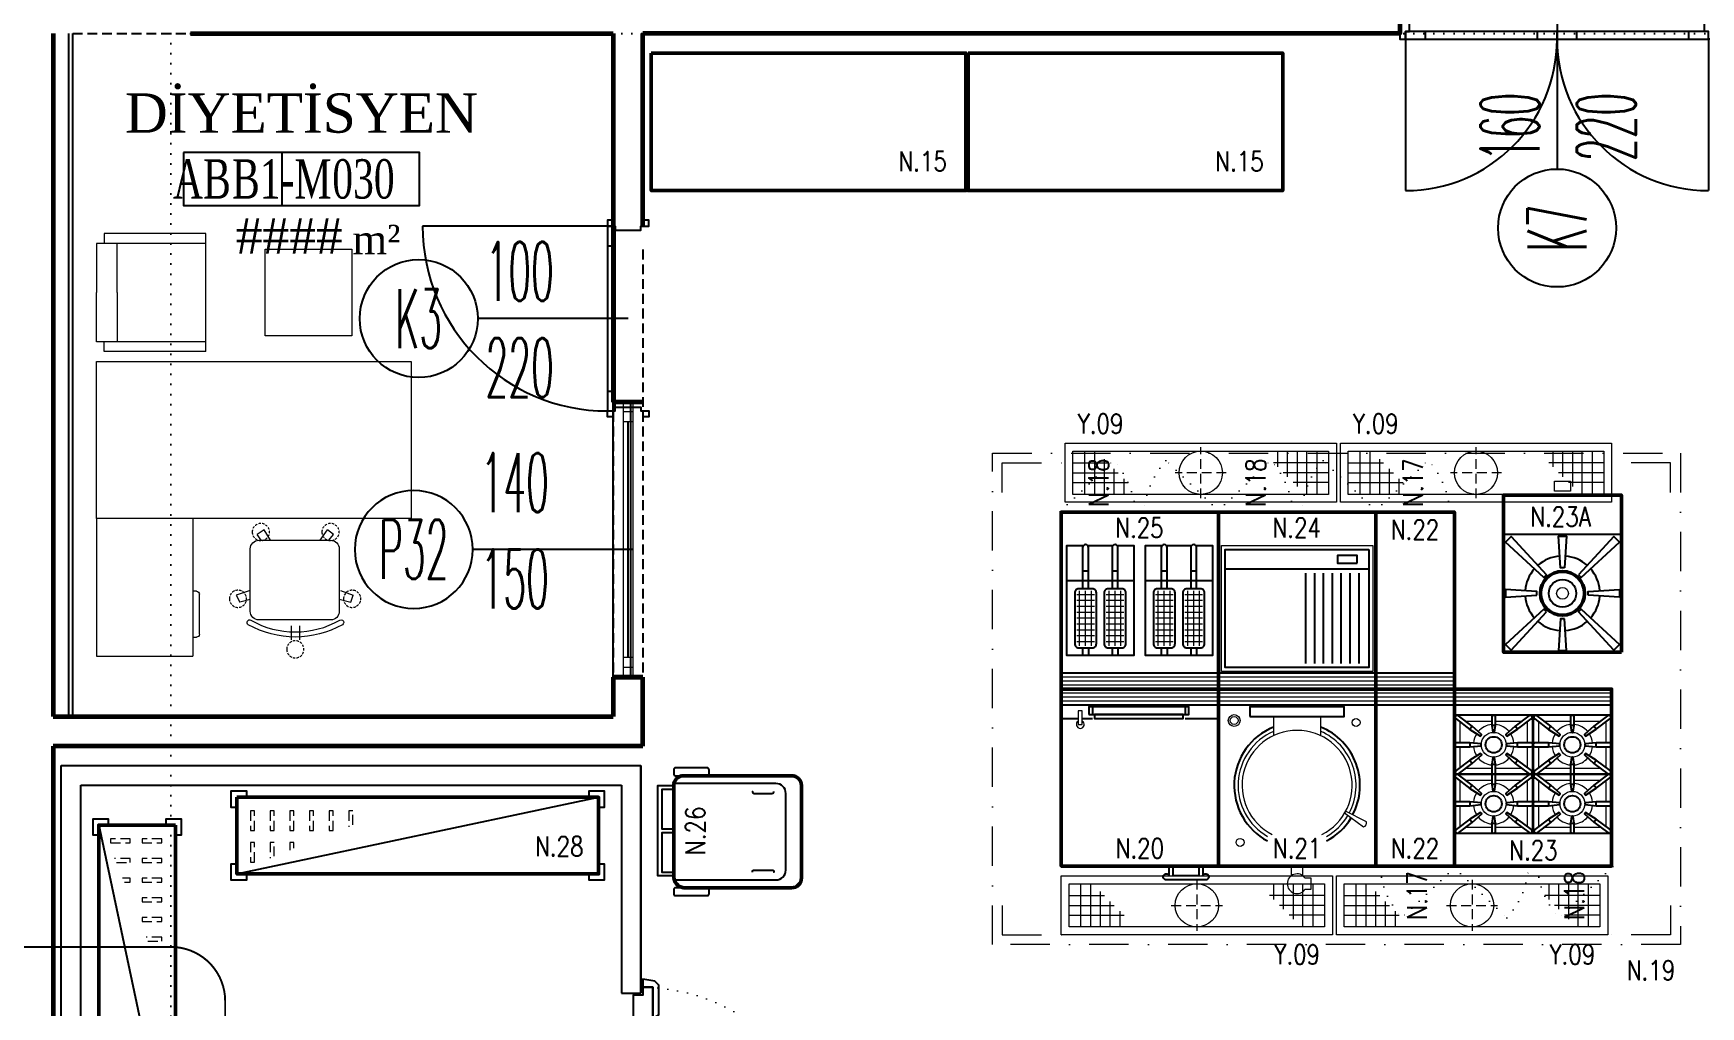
# Model space of a CAD drawing. Extents: x -228812 to 45006, y -308075 to -42938.
# Drawn here: x 30803 to 31651, y -48227 to -47731 of the extents above; entities that cross this region are included whole.
import ezdxf
from ezdxf.enums import TextEntityAlignment as Align

# ---------------------------------------------------------------- set-up
doc = ezdxf.new("R2010")
doc.units = 0
doc.header["$LTSCALE"] = 20
for name, pattern in [('( Hidden )', [0.375, 0.25, -0.125]), ('DASHDOTX2', [2, 1, -0.5, 0, -0.5]), ('DASHED2', [0.375, 0.25, -0.125]), ('DOT', [0.25, 0, -0.25]), ('HIDDEN', [0.375, 0.25, -0.125])]:
    doc.linetypes.add(name, pattern=pattern)
doc.layers.get('0').update_dxf_attribs({"linetype": 'CONTINUOUS', "lineweight": 15})
doc.layers.get('DEFPOINTS').update_dxf_attribs({"linetype": 'CONTINUOUS'})
for name, color, linetype, lineweight in [('-DWG_ANA', 7, 'CONTINUOUS', 50), ('-DWG_DETAY1', 7, 'CONTINUOUS', 25), ('-DWG_DETAY2', 7, 'CONTINUOUS', 15), ('-DWG_DETAY4', 7, 'DOT', 18), ('DUVAR', 7, 'CONTINUOUS', 60), ('DVL-C', 7, 'DASHDOTX2', 20), ('kapi-acilis', 43, 'DOT', 15), ('NO', 7, 'CONTINUOUS', 30), ('PLAN', 253, 'CONTINUOUS', 15), ('s-depo', 140, 'CONTINUOUS', 25), ('tefris', 7, 'CONTINUOUS', 20), ('yerizg-a', 7, 'CONTINUOUS', 15), ('yerizg-b', 7, 'CONTINUOUS', 9)]:
    doc.layers.add(name, color=color, linetype=linetype, lineweight=lineweight)
for name, color, linetype in [('BL-N', 30, 'CONTINUOUS'), ('BL-Y', 144, 'CONTINUOUS'), ('DETAY REFERASI', 7, 'CONTINUOUS'), ('KAPILAR', 5, 'CONTINUOUS'), ('KIRIS', 9, 'DOT'), ('PENCERELER', 5, 'CONTINUOUS'), ('ROOM', 7, 'CONTINUOUS'), ('ROOM-T', 7, 'CONTINUOUS'), ('SIVA', 7, 'CONTINUOUS'), ('YRNO', 7, 'CONTINUOUS')]:
    doc.layers.add(name, color=color, linetype=linetype)
doc.styles.add('OLC-200', font='tromans.shx', dxfattribs={"width": 0.5, "height": 0.2})
doc.styles.add('OLC-50', font='romans.shx', dxfattribs={"width": 0.5, "height": 0.15})
doc.styles.add('ROMANS', font='romans.shx', dxfattribs={"width": 0.8})
doc.styles.add('YAZI', font='times.ttf')

# ---------------------------------------------------------------- blocks, each defined once
blk = doc.blocks.new('ROOMNAME')
at = {"color": 0}
blk.add_line((0, 13.5), (0, -13.5), dxfattribs=at)
blk.add_lwpolyline([(-50, 13.5), (-50, -13.5), (70, -13.5), (70, 13.5)], close=True, dxfattribs=at)
at = {"color": 0, "insert": (36, -30.8), "char_height": 15, "width": 39.826, "attachment_point": 4, "style": 'YAZI'}
blk.add_mtext('m²', dxfattribs=at)
at = {"color": 0, "style": 'YAZI'}
for tag, p in [('KOD', (-25, 0)), ('NO', (35, 0))]:
    blk.add_attdef(tag, text='', height=20, dxfattribs=at).set_placement(p, align=Align.MIDDLE_CENTER)
blk.add_attdef('ALAN', text='', height=18, dxfattribs=at).set_placement((31, -29), align=Align.MIDDLE_RIGHT)
at = {"color": 0, "style": 'YAZI', "flags": 1}
for tag, p in [('ALANIHALE', (10, -51.34)), ('CEVRE', (8.79, -70.89))]:
    blk.add_attdef(tag, text='', height=15, dxfattribs=at).set_placement(p, align=Align.MIDDLE_CENTER)
at = {"color": 0, "style": 'OLC-200', "width": 0.5, "flags": 1}
for tag, p in [('DOS', (-43.92, -102.93)), ('SUP', (-12.29, -102.93)), ('DUV', (15.05, -102.93)), ('TAV', (42.39, -102.93)), ('KTIP1', (-43.92, -131.5)), ('KTIP2', (6.08, -131.5)), ('KTIP3', (56.08, -131.5)), ('KTIP1S', (-43.92, -160.08)), ('KTIP2S', (6.08, -160.08)), ('KTIP3S', (56.08, -160.08)), ('PTIP1', (-43.92, -188.65)), ('PTIP2', (6.08, -188.65)), ('PTIP3', (56.08, -188.65)), ('PTIP1S', (-43.92, -217.22)), ('PTIP2S', (6.08, -217.22)), ('PTIP3S', (56.08, -217.22)), ('KISI', (-43.92, -245.79)), ('KW', (6.08, -245.79)), ('ISI', (56.08, -245.79))]:
    blk.add_attdef(tag, p, '', height=15, dxfattribs=at)
at = {"layer": 'ROOM-T', "color": 9, "style": 'YAZI'}
blk.add_attdef('MAHALADI', text='', height=20, dxfattribs=at).set_placement((10, 33.5), align=Align.MIDDLE_CENTER)
blk = doc.blocks.new('KOLTUK')
at = {"color": 0, "linetype": 'ByBlock', "extrusion": (0.003782, 0.00162, 0.999992)}
for p, q in [((-51.65, 30), (-51.65, 25)), ((0, 30), (-51.65, 30)), ((0, 30), (0, -30)), ((-51.65, 25), (-55.54, 25)), ((-55.54, 25), (-55.54, 0)), ((0, 25), (-51.65, 25)), ((-45, 0), (-45, 25)), ((-55.53, -25), (-55.54, 0)), ((-45, 0), (-45, -25)), ((-51.65, -25), (-55.53, -25)), ((-51.65, -30), (-51.65, -25)), ((0, -25), (-51.65, -25)), ((0, -30), (-51.65, -30))]:
    blk.add_line(p, q, dxfattribs=at)
blk = doc.blocks.new('KOLTUK-OFIS')
at = {"color": 0, "linetype": 'Continuous'}
for p, q in [((14.84, -10.19), (-14.37, -10.19)), ((-17.87, -13.69), (-17.87, -39.09)), ((18.34, -39.09), (18.34, -13.69)), ((-14.37, -42.59), (14.84, -42.59))]:
    blk.add_line(p, q, dxfattribs=at)
for points in [[(-15.49, -7.81), (-13.11, -5.9)], [(-10.1, -10.19), (-13.11, -5.9)], [(10.05, -10.19), (12.62, -5.9)], [(12.62, -5.9), (15.48, -7.81)], [(-13.64, -10.19), (-15.49, -7.81)], [(13.89, -10.19), (15.48, -7.81)], [(-18.35, -30.68), (-23.59, -32.58)], [(-22.63, -35.44), (-23.59, -32.58)], [(18.34, -30.68), (24.06, -32.58)], [(24.06, -32.58), (22.63, -35.44)], [(-17.87, -34.14), (-22.63, -35.44)], [(18.34, -34.27), (22.63, -35.44)], [(-1.67, -44.97), (-1.67, -50.69)], [(1.66, -44.97), (1.66, -50.69)]]:
    blk.add_lwpolyline(points, dxfattribs=at)
blk.add_lwpolyline([(18.1, -42.73, -0.263158), (-18.11, -42.72, 1), (-19.14, -44.55, 0.263158), (19.13, -44.55, 1), (18.1, -42.73)], format="xyb", dxfattribs=at)
at = {"color": 0, "linetype": 'HIDDEN', "ltscale": 0.2}
for centre in [(-14.3, -6.86), (14.05, -6.86), (-23.11, -34.01), (23.34, -34.01), (0.01, -54.59)]:
    blk.add_circle(centre, 3.5, dxfattribs=at)
at = {"color": 0, "linetype": 'Continuous'}
for centre, start, end in [((-14.37, -13.69), 89.99901, 179.99901), ((14.84, -13.69), 359.99901, 89.99901), ((-14.37, -39.09), 179.99901, 269.99901), ((14.84, -39.09), 269.99901, 359.99901)]:
    blk.add_arc(centre, 3.5, start, end, dxfattribs=at)
blk = doc.blocks.new('DOKTORMASASI02')
at = {"color": 0}
for p, q in [((0, -20), (49, -20)), ((0, -90), (0, -20)), ((49, -90), (49, -20)), ((49, -29.7), (50.8, -29.7)), ((52.3, -31.2), (52.3, -51.6)), ((50.8, -53.1), (49, -53.1)), ((160, -90), (0, -90)), ((0, -90), (0, -170)), ((160, -170), (160, -90)), ((0, -170), (160, -170)), ((129.77, -183), (85.77, -183)), ((85.77, -183), (85.77, -227)), ((129.77, -227), (129.77, -183)), ((85.77, -227), (129.77, -227))]:
    blk.add_line(p, q, dxfattribs=at)
for centre, start, end in [((50.8, -31.2), 0, 90), ((50.8, -51.6), 270, 0)]:
    blk.add_arc(centre, 1.5, start, end, dxfattribs=at)
at = {"color": 0, "xscale": 1.25, "yscale": 1.25, "zscale": 1.25, "rotation": 180}
blk.add_blockref('KOLTUK-OFIS', (101.08, -91.76), dxfattribs=at)
at = {"color": 0}
blk.add_blockref('KOLTUK', (55.54, -205), dxfattribs=at)
blk = doc.blocks.new('*U683')
at = {"color": 0}
for p, q in [((-157, 18), (-157, 95)), ((-3, 18), (-3, 95)), ((-147, 18), (-147, 14)), ((-90.1, 18), (-90.1, 14)), ((-70, 18), (-70, 14)), ((-13.1, 18), (-13.1, 14)), ((-80, 7.5), (-80, 7.5))]:
    blk.add_line(p, q, dxfattribs=at)
at = {"color": 0, "linetype": 'DOT', "ltscale": 20}
blk.add_line((-155, 0), (-5, 0), dxfattribs=at)
at = {"color": 16}
blk.add_lwpolyline([(-80, 7.5), (-80, 84)], dxfattribs=at)
at = {"color": 0, "lineweight": -3}
for points in [[(-160, 15), (-160, 18), (-157, 18), (-157, 14), (-155, 14), (-155, 1), (-157, 1), (-157, -3), (-160, -3), (-160, 0)], [(0, 15), (0, 18), (-3, 18), (-3, 14), (-5, 14), (-5, 1), (-3, 1), (-3, -3), (0, -3), (0, 0)]]:
    blk.add_lwpolyline(points, dxfattribs=at)
at = {"color": 0}
for points in [[(-157, 18), (-157, 14), (-80, 14), (-80, 18)], [(-80, 18), (-80, 14), (-3, 14), (-3, 18)]]:
    blk.add_lwpolyline(points, close=True, dxfattribs=at)
at = {"color": 16}
blk.add_circle((-80, 114), 30, dxfattribs=at)
at = {"color": 0}
for centre, start, end in [((-157, 18), 0, 90), ((-3, 18), 90, 180)]:
    blk.add_arc(centre, 77, start, end, dxfattribs=at)
at = {"color": 16, "style": 'OLC-50', "width": 0.45}
blk.add_attdef('POZ', text='', height=30, rotation=270, dxfattribs=at).set_placement((-80, 114), align=Align.MIDDLE_CENTER)
blk.add_attdef('YUK', text='', height=30, rotation=270, dxfattribs=at).set_placement((-90, 80), align=Align.TOP_LEFT)
blk.add_attdef('GEN', text='', height=30, rotation=270, dxfattribs=at).set_placement((-80, 80), align=Align.BOTTOM_LEFT)
at = {"style": 'OLC-50', "width": 0.5, "flags": 1}
for tag, p in [('KABLOK', (-188.28, -83.82)), ('KAMAHKOD', (-83.92, -83.79)), ('KAMAHNO', (-195.25, -120.56)), ('KAMAHAD', (-79.64, -120.04)), ('DUVKA', (-188.58, -156.03)), ('KARENK', (-82.63, -154.75)), ('KASAMAL', (-83.89, -189.58)), ('KATIP', (-188.15, -193.98)), ('KAMAL', (-188.73, -232.95)), ('KASARENK', (-83.47, -229.01)), ('YANGIN', (-84.16, -266.9)), ('MENFEZ', (-190.02, -268.95)), ('ACILYON', (-192.72, -303.54)), ('CEKIT', (-86.26, -303.19)), ('CARPTEK', (-195.01, -337.41)), ('FOTOSEL', (-86.79, -337.11)), ('PBAR', (-193.18, -371.07)), ('KONTROL', (-87.01, -371.07))]:
    blk.add_attdef(tag, p, '', height=30, dxfattribs=at)
blk = doc.blocks.new('*U656')
at = {"color": 0}
for p, q in [((-3, 18), (-3, 112)), ((-87, 18), (-87, 14)), ((-13, 18), (-13, 14)), ((-50, 7.5), (-50, 7.5))]:
    blk.add_line(p, q, dxfattribs=at)
at = {"color": 0, "linetype": 'DOT', "ltscale": 20}
blk.add_line((-100, 0), (0, 0), dxfattribs=at)
at = {"color": 16}
blk.add_lwpolyline([(-50, 7.5), (-50, 84)], dxfattribs=at)
at = {"color": 0, "lineweight": -3}
for points in [[(-100, 15), (-100, 18), (-97, 18), (-97, 14), (-95, 14), (-95, 1), (-97, 1), (-97, -3), (-100, -3), (-100, 0)], [(0, 15), (0, 18), (-3, 18), (-3, 14), (-5, 14), (-5, 1), (-3, 1), (-3, -3), (0, -3), (0, 0)]]:
    blk.add_lwpolyline(points, dxfattribs=at)
at = {"color": 0}
blk.add_lwpolyline([(-97, 18), (-97, 14), (-3, 14), (-3, 18)], close=True, dxfattribs=at)
at = {"color": 16}
blk.add_circle((-50, 114), 30, dxfattribs=at)
at = {"color": 0}
blk.add_arc((-3, 18), 94, 90, 180, dxfattribs=at)
at = {"color": 16, "style": 'OLC-50', "width": 0.45}
blk.add_attdef('POZ', text='', height=30, rotation=270, dxfattribs=at).set_placement((-50, 114), align=Align.MIDDLE_CENTER)
blk.add_attdef('YUK', text='', height=30, rotation=270, dxfattribs=at).set_placement((-60, 80), align=Align.TOP_LEFT)
blk.add_attdef('GEN', text='', height=30, rotation=270, dxfattribs=at).set_placement((-50, 80), align=Align.BOTTOM_LEFT)
at = {"style": 'OLC-50', "width": 0.5, "flags": 1}
for tag, p in [('KABLOK', (-158.28, -83.82)), ('KAMAHKOD', (-53.92, -83.79)), ('KAMAHNO', (-165.25, -120.56)), ('KAMAHAD', (-49.64, -120.04)), ('DUVKA', (-158.58, -156.03)), ('KARENK', (-52.63, -154.75)), ('KASAMAL', (-53.89, -189.58)), ('KATIP', (-158.15, -193.98)), ('KAMAL', (-158.73, -232.95)), ('KASARENK', (-53.47, -229.01)), ('YANGIN', (-54.16, -266.9)), ('MENFEZ', (-160.02, -268.95)), ('ACILYON', (-162.72, -303.54)), ('CEKIT', (-56.26, -303.19)), ('CARPTEK', (-165.01, -337.41)), ('FOTOSEL', (-56.79, -337.11)), ('PBAR', (-163.18, -371.07)), ('KONTROL', (-57.01, -371.07))]:
    blk.add_attdef(tag, p, '', height=30, dxfattribs=at)
blk = doc.blocks.new('*U9177')
at = {"color": 0, "linetype": 'Continuous', "lineweight": 9, "ltscale": 200}
for p, q in [((0, 10), (-140, 10)), ((-140, 10), (-140, 5)), ((-135, 10), (-135, 5)), ((-130, 10), (-130, 5)), ((-10, 10), (-10, 5)), ((-5, 10), (-5, 5)), ((0, 10), (0, 5)), ((0, 5), (-140, 5))]:
    blk.add_line(p, q, dxfattribs=at)
at = {"color": 16}
for points in [[(-140, 8.95), (0, 8.95)], [(-75, 10), (-75, -71.5)], [(-140, 0), (0, 0)], [(-130, 7.5), (-10, 7.5)]]:
    blk.add_lwpolyline(points, dxfattribs=at)
blk.add_circle((-75, -101.5), 30, dxfattribs=at)
at = {"color": 16, "style": 'OLC-50', "width": 0.45}
blk.add_attdef('GEN', text='', height=30, rotation=90, dxfattribs=at).set_placement((-75, -67.5), align=Align.BOTTOM_LEFT)
blk.add_attdef('YUK', text='', height=30, rotation=90, dxfattribs=at).set_placement((-65, -67.5), align=Align.TOP_LEFT)
at = {"style": 'OLC-50', "width": 0.5, "flags": 1}
for tag, p in [('PBLOK', (-154.21, -86.32)), ('PMAHKOD', (-49.84, -86.29)), ('PMAHNO', (-161.17, -123.06)), ('PMAHAD', (-45.56, -122.54)), ('DUVKA', (-154.5, -158.53)), ('KARENK', (-48.55, -157.25)), ('KATIP', (-154.07, -196.48)), ('KASAMAL', (-49.81, -192.08)), ('KASARENK', (-49.39, -231.51)), ('KAMAL', (-154.65, -235.45)), ('ACILYON', (-158.65, -275.63)), ('YANGIN', (-50.08, -269.4))]:
    blk.add_attdef(tag, p, '', height=30, dxfattribs=at)
at = {"color": 16, "style": 'OLC-50', "width": 0.45}
blk.add_attdef('POZ', text='', height=30, rotation=90, dxfattribs=at).set_placement((-75, -101.5), align=Align.MIDDLE_CENTER)
blk = doc.blocks.new('J-KS09r')
at = {"layer": 'kapi-acilis', "linetype": 'DOT'}
blk.add_lwpolyline([(3, 11), (3, 107)], dxfattribs=at)
blk.add_arc((4.16, 9.84), 97.16, 90.68143, 179.31857, dxfattribs=at)
at = {"layer": 's-depo', "linetype": 'Continuous'}
for points in [[(-77, 16), (-79, 19), (-94, 19), (-96, 17), (-97, 11), (-93, 11), (-93, 16)], [(-1, 11), (3, 11), (3, 16), (-93, 16), (-93, 11), (-89, 11), (-89, 6), (-1, 6), (-1, 11)], [(3, 14), (7, 14), (10, 11), (3, 11)]]:
    blk.add_lwpolyline(points, close=True, dxfattribs=at)
blk = doc.blocks.new('INP194')
at = {"layer": '-DWG_ANA', "color": 0}
blk.add_lwpolyline([(3, -3), (187, -3), (187, -42), (3, -42)], close=True, dxfattribs=at)
at = {"layer": '-DWG_DETAY1', "color": 0}
for points in [[(3, -3), (8, -3), (8, 0), (0, 0), (0, -8), (3, -8)], [(187, -3), (187, -8), (190, -8), (190, 0), (182, 0), (182, -3)], [(3, -42), (3, -37), (0, -37), (0, -45), (8, -45), (8, -42)], [(187, -42), (182, -42), (182, -45), (190, -45), (190, -37), (187, -37)]]:
    blk.add_lwpolyline(points, close=True, dxfattribs=at)
blk.add_lwpolyline([(3, -42), (187, -3)], dxfattribs=at)
at = {"layer": '-DWG_DETAY2', "color": 0, "linetype": 'HIDDEN'}
for points in [[(10, -10), (10, -20), (12, -20), (12, -10)], [(20, -10), (20, -20), (22, -20), (22, -10)], [(30, -10), (30, -20), (32, -20), (32, -10)], [(40, -10), (40, -20), (42, -20), (42, -10)], [(50, -10), (50, -20), (52, -20), (52, -10)], [(10, -26), (10, -36), (12, -36), (12, -26)]]:
    blk.add_lwpolyline(points, close=True, dxfattribs=at)
for points in [[(62, -17), (62, -10), (60, -10), (60, -18)], [(22, -33), (22, -26), (20, -26), (20, -34)], [(32, -29), (32, -26), (30, -26), (30, -30)]]:
    blk.add_lwpolyline(points, dxfattribs=at)
at = {"layer": 'NO', "linetype": 'Continuous', "style": 'ROMANS', "width": 0.8}
blk.add_attdef('NO', text='', height=10, dxfattribs=at).set_placement((167, -28), align=Align.MIDDLE)
blk = doc.blocks.new('1CN-COP240')
at = {"layer": '-DWG_ANA', "color": 0, "linetype": 'Continuous'}
blk.add_lwpolyline([(-24, -73), (23, -73, 0.414214), (28, -68), (28, -13, 0.414214), (23, -8), (-23, -8, 0.375011), (-29, -13), (-29, -68, 0.414214)], format="xyb", close=True, dxfattribs=at)
at = {"layer": '-DWG_DETAY1', "color": 0, "linetype": 'Continuous'}
blk.add_lwpolyline([(-23, -8), (-23, 0), (23, 0), (23, -8), (21, -8), (21, -2), (1, -2), (1, -8), (-1, -8), (-1, -2), (-21, -2), (-21, -8)], dxfattribs=at)
for points in [[(-29, -25), (-29, -9, 0.414214), (-30, -8), (-32, -8, 0.414214), (-33, -9), (-33, -25, 0.414214), (-32, -26), (-30, -26, 0.414214)], [(-20, -65), (19, -65, 0.414214), (24, -60), (24, -9, 0.414214), (23, -8), (-23.06, -8, 0.346089), (-25, -9.41), (-25, -60, 0.414214)], [(32, -25), (32, -9, 0.414214), (31, -8), (29, -8, 0.414214), (28, -9), (28, -25, 0.414214), (29, -26), (31, -26, 0.414214)]]:
    blk.add_lwpolyline(points, format="xyb", close=True, dxfattribs=at)
for points in [[(-21, -48), (-21, -48, -0.414214), (-20, -49), (-20, -58, -0.414214), (-21, -59), (-21, -59)], [(20, -48), (20, -48, 0.414214), (19, -49), (19, -58, 0.414214), (20, -59), (20, -59)]]:
    blk.add_lwpolyline(points, format="xyb", dxfattribs=at)
at = {"layer": 'NO', "linetype": 'Continuous', "style": 'ROMANS', "width": 0.8}
blk.add_attdef('NO', text='', height=10, dxfattribs=at).set_placement((0, -19), align=Align.MIDDLE)
blk = doc.blocks.new('9-F')
at = {"layer": '-DWG_DETAY1', "color": 0}
for points in [[(-9, -56), (-17, -56), (-17, 0), (17, 0), (17, -56), (9, -56)], [(-9, -4), (-9, 0)], [(-6, -4), (-6, 0)], [(6, -4), (6, 0)], [(9, -4), (9, 0)], [(-17, -38), (17, -38)], [(-9, -43), (-6, -43)], [(6, -43), (9, -43)], [(6, -56), (-6, -56)]]:
    blk.add_lwpolyline(points, dxfattribs=at)
for points in [[(-13, -6), (-13, -32, 0.414214), (-11, -34), (-4, -34, 0.414214), (-2, -32), (-2, -6, 0.414214), (-4, -4), (-11, -4, 0.414214)], [(2, -6), (2, -32, 0.414214), (4, -34), (11, -34, 0.414214), (13, -32), (13, -6, 0.414214), (11, -4), (4, -4, 0.414214)]]:
    blk.add_lwpolyline(points, format="xyb", close=True, dxfattribs=at)
for points in [[(-9, -34), (-9, -55, 1), (-6, -55), (-6, -34)], [(6, -34), (6, -55, 1), (9, -55), (9, -34)]]:
    blk.add_lwpolyline(points, format="xyb", dxfattribs=at)
at = {"layer": '-DWG_DETAY2', "color": 0}
for points in [[(-12, -7), (-3, -7)], [(-10.5, -5), (-10.5, -33)], [(-7.5, -5), (-7.5, -33)], [(-4.5, -5), (-4.5, -33)], [(3, -7), (12, -7)], [(4.5, -5), (4.5, -33)], [(7.5, -5), (7.5, -33)], [(10.5, -5), (10.5, -33)], [(-12, -10), (-3, -10)], [(-12, -13), (-3, -13)], [(-12, -16), (-3, -16)], [(3, -10), (12, -10)], [(3, -13), (12, -13)], [(3, -16), (12, -16)], [(-12, -19), (-3, -19)], [(-12, -22), (-3, -22)], [(-12, -25), (-3, -25)], [(3, -19), (12, -19)], [(3, -22), (12, -22)], [(3, -25), (12, -25)], [(-12, -28), (-3, -28)], [(-12, -31), (-3, -31)], [(3, -28), (12, -28)], [(3, -31), (12, -31)]]:
    blk.add_lwpolyline(points, dxfattribs=at)
blk = doc.blocks.new('9-T8')
at = {"layer": '-DWG_ANA', "color": 0}
blk.add_lwpolyline([(0, 0), (80, 0), (80, -90), (0, -90)], close=True, dxfattribs=at)
at = {"layer": '-DWG_DETAY1', "color": 0}
blk.add_lwpolyline([(0, -8), (80, -8)], dxfattribs=at)
at = {"layer": '-DWG_DETAY2', "color": 0}
for points in [[(0, -2), (80, -2)], [(0, -4), (80, -4)], [(0, -6), (80, -6)]]:
    blk.add_lwpolyline(points, dxfattribs=at)
blk = doc.blocks.new('9FE200')
at = {"layer": '-DWG_DETAY1', "color": 0}
for p in [(20.1, -17), (60.1, -17)]:
    blk.add_blockref('9-F', p, dxfattribs=at)
at = {"layer": 'PLAN', "color": 0, "linetype": 'Continuous'}
blk.add_blockref('9-T8', (0, 0), dxfattribs=at)
at = {"layer": 'NO', "linetype": 'Continuous', "style": 'ROMANS', "width": 0.8}
blk.add_attdef('NO', text='', height=10, dxfattribs=at).set_placement((40.2, -82), align=Align.MIDDLE)
blk = doc.blocks.new('9IG202')
at = {"layer": '-DWG_DETAY1', "color": 0}
for points in [[(3.5, -71), (3.5, -11), (76.5, -11), (76.5, -71)], [(9.5, -64), (9.5, -68), (19.5, -68), (19.5, -64)]]:
    blk.add_lwpolyline(points, close=True, dxfattribs=at)
for points in [[(8.5, -13), (8.5, -59)], [(13, -13), (13, -59)], [(17.5, -13), (17.5, -59)], [(22, -13), (22, -59)], [(26.5, -13), (26.5, -59)], [(31, -13), (31, -59)], [(35.5, -13), (35.5, -59)], [(3.5, -61), (76.5, -61)]]:
    blk.add_lwpolyline(points, dxfattribs=at)
at = {"layer": '-DWG_DETAY2', "color": 0}
blk.add_lwpolyline([(1.5, -73), (1.5, -9), (78.5, -9), (78.5, -73)], close=True, dxfattribs=at)
at = {"layer": 'PLAN', "color": 0, "linetype": 'Continuous'}
blk.add_blockref('9-T8', (0, 0), dxfattribs=at)
at = {"layer": 'NO', "linetype": 'Continuous', "style": 'ROMANS', "width": 0.8}
blk.add_attdef('NO', text='', height=10, dxfattribs=at).set_placement((40.2, -82), align=Align.MIDDLE)
blk = doc.blocks.new('9-t4')
at = {"layer": '-DWG_ANA', "color": 0}
blk.add_lwpolyline([(0, 0), (40, 0), (40, -90), (0, -90)], close=True, dxfattribs=at)
at = {"layer": '-DWG_DETAY1', "color": 0}
blk.add_lwpolyline([(0, -8), (40, -8)], dxfattribs=at)
at = {"layer": '-DWG_DETAY2', "color": 0}
for points in [[(0, -2), (40, -2)], [(0, -4), (40, -4)], [(0, -6), (40, -6)]]:
    blk.add_lwpolyline(points, dxfattribs=at)
blk = doc.blocks.new('9TN100')
at = {"layer": 'PLAN', "color": 0, "linetype": 'Continuous'}
blk.add_blockref('9-t4', (0, 0), dxfattribs=at)
at = {"layer": 'NO', "linetype": 'Continuous', "style": 'ROMANS', "width": 0.8}
blk.add_attdef('NO', text='', height=10, dxfattribs=at).set_placement((20, -81), align=Align.MIDDLE)
blk = doc.blocks.new('9-OG')
at = {"layer": '-DWG_DETAY1', "color": 0}
blk.add_lwpolyline([(19.96, 15), (-20, 15), (-20, -15), (19.96, -15)], close=True, dxfattribs=at)
for points in [[(-19.16, 13.11), (-12.14, 7.84), (-6.68, 4.41, 0.245242), (-6.13, 5.15), (-10.94, 9.44), (-17.97, 14.7, 1)], [(-1, 13.95), (-1, 9.82), (-0.46, 6.44, 0.245242), (0.46, 6.44), (1, 9.82), (1, 13.95, 1)], [(17.94, 14.73), (10.92, 9.46), (6.1, 5.18, 0.245242), (6.65, 4.44), (12.11, 7.86), (19.13, 13.13, 1)], [(-18.95, -1), (-12.07, -1), (-6.44, -0.46, 0.245242), (-6.44, 0.46), (-12.07, 1), (-18.95, 1, 1)], [(18.95, 1), (12.07, 1), (6.44, 0.46, 0.245242), (6.44, -0.46), (12.07, -1), (18.95, -1, 1)], [(-17.94, -14.73), (-10.92, -9.46), (-6.1, -5.18, 0.245242), (-6.65, -4.44), (-12.11, -7.86), (-19.13, -13.13, 1)], [(1, -13.95), (1, -9.82), (0.46, -6.44, 0.245242), (-0.46, -6.44), (-1, -9.82), (-1, -13.95, 1)], [(19.16, -13.11), (12.14, -7.84), (6.68, -4.41, 0.245242), (6.13, -5.15), (10.94, -9.44), (17.97, -14.7, 1)]]:
    blk.add_lwpolyline(points, format="xyb", close=True, dxfattribs=at)
for points in [[(-10.94, 9.44), (-12.14, 7.84)], [(1, 9.82), (-1, 9.82)], [(1, 13.95), (1, 13.95)], [(12.11, 7.86), (10.92, 9.46)], [(-18.95, 1), (-18.95, 1)], [(-12.07, 1), (-12.07, -1)], [(12.07, -1), (12.07, 1)], [(-12.11, -7.86), (-10.92, -9.46)], [(10.94, -9.44), (12.14, -7.84)], [(18.95, -1), (18.95, -1)], [(-1, -9.82), (1, -9.82)], [(-1, -13.95), (-1, -13.95)]]:
    blk.add_lwpolyline(points, dxfattribs=at)
blk.add_circle((0, 0), 4.12, dxfattribs=at)
at = {"layer": '-DWG_DETAY2', "color": 0}
for points in [[(-17, 1), (-17, 11.49)], [(-14.36, 12), (-1, 12)], [(1, 12), (14.31, 12)], [(16.96, 11.5), (16.96, 1)], [(-17, -11.53), (-17, -1)], [(16.96, -1), (16.96, -11.46)], [(-1, -12), (-14.31, -12)], [(14.36, -12), (1, -12)]]:
    blk.add_lwpolyline(points, dxfattribs=at)
blk.add_circle((0, 0), 6.32, dxfattribs=at)
for start, end in [(95.53905, 139.57302), (40.6107, 84.46095), (146.84346, 175.39918), (4.60082, 33.33351), (184.60082, 213.33351), (220.6107, 264.46095), (275.53905, 319.57302), (326.84346, 355.39918)]:
    blk.add_arc((0, 0), 10.32, start, end, dxfattribs=at)
blk = doc.blocks.new('9KG200')
at = {"layer": '-DWG_DETAY1', "color": 0}
for p in [(20, -28.34), (60, -28.34), (20, -58.34), (60, -58.34)]:
    blk.add_blockref('9-OG', p, dxfattribs=at)
at = {"layer": 'PLAN', "color": 0, "linetype": 'Continuous'}
blk.add_blockref('9-T8', (0, 0), dxfattribs=at)
at = {"layer": 'NO', "linetype": 'Continuous', "style": 'ROMANS', "width": 0.8}
blk.add_attdef('NO', text='', height=10, dxfattribs=at).set_placement((40.2, -82), align=Align.MIDDLE)
blk = doc.blocks.new('9SG100')
at = {"layer": '-DWG_DETAY1', "color": 0}
blk.add_lwpolyline([(16, -14), (64, -14), (64, -9), (16, -9)], close=True, dxfattribs=at)
for start, end in [(112.02431, 242.04681), (332.0195, 67.97569), (297.95319, 328.99234)]:
    blk.add_arc((40, -49), 32, start, end, dxfattribs=at)
at = {"layer": '-DWG_DETAY2', "color": 0}
for points in [[(28, -14), (28, -23.7)], [(52, -23.7), (52, -14)], [(37, -90), (37, -95)], [(43, -95), (43, -90)], [(44, -96), (47, -96), (47, -102), (44, -102)]]:
    blk.add_lwpolyline(points, dxfattribs=at)
blk.add_lwpolyline([(75.35, -67.54), (64.56, -62.18), (64.05, -63.03), (73.79, -70.1, 0.405494)], format="xyb", close=True, dxfattribs=at)
for centre, radius in [((8, -16), 3), ((8, -16), 2), ((70, -17), 2), ((11, -78), 2)]:
    blk.add_circle(centre, radius, dxfattribs=at)
for centre, radius, start, end in [((40, -49), 30, 113.57818, 240), ((40, -49), 28, 90, 243.2345), ((40, -49), 28, 296.7655, 90), ((40, -49), 30, 331.91572, 66.42182), ((40, -49), 30, 300, 329.32283), ((40, -99), 5, 36.8699, 323.1301)]:
    blk.add_arc(centre, radius, start, end, dxfattribs=at)
at = {"layer": 'PLAN', "color": 0, "linetype": 'Continuous'}
blk.add_blockref('9-T8', (0, 0), dxfattribs=at)
at = {"layer": 'NO', "linetype": 'Continuous', "style": 'ROMANS', "width": 0.8}
blk.add_attdef('NO', text='', height=10, dxfattribs=at).set_placement((40, -81), align=Align.MIDDLE)
blk = doc.blocks.new('9DG080')
at = {"layer": '-DWG_DETAY1', "color": 0}
for points in [[(0, -15), (8.73, -15)], [(10.73, -15), (16, -15)], [(16, -9), (16, -13)], [(63, -9), (63, -13)], [(63, -15), (80, -15)]]:
    blk.add_lwpolyline(points, dxfattribs=at)
for points in [[(14, -13), (65, -13), (65, -9), (14, -9)], [(17, -13), (17, -15), (62, -15), (62, -13)]]:
    blk.add_lwpolyline(points, close=True, dxfattribs=at)
at = {"layer": '-DWG_DETAY1', "color": 0, "linetype": 'Continuous'}
blk.add_lwpolyline([(72, -90), (72, -95, -1.618034), (74, -97), (54, -97, -2.414214), (55, -95), (55, -90)], format="xyb", dxfattribs=at)
blk.add_lwpolyline([(70, -90), (70, -95), (57, -95), (57, -90)], dxfattribs=at)
at = {"layer": '-DWG_DETAY2', "color": 0}
blk.add_lwpolyline([(8.73, -11), (8.73, -18), (10.73, -18), (10.73, -11), (8.73, -11)], dxfattribs=at)
blk.add_lwpolyline([(8.73, -11), (8.73, -18), (10.73, -18), (10.73, -11), (8.73, -11)], dxfattribs=at)
blk.add_arc((9.73, -18), 2, 120, 60, dxfattribs=at)
blk.add_arc((9.73, -18), 2, 120, 60, dxfattribs=at)
at = {"layer": 'PLAN', "color": 0, "linetype": 'Continuous'}
blk.add_blockref('9-T8', (0, 0), dxfattribs=at)
at = {"layer": 'NO', "linetype": 'Continuous', "style": 'ROMANS', "width": 0.8}
blk.add_attdef('NO', text='', height=10, dxfattribs=at).set_placement((40, -81), align=Align.MIDDLE)
blk = doc.blocks.new('DOF358')
at = {"layer": 'DVL-C', "color": 0}
blk.add_lwpolyline([(0, 0), (350, 0), (350, -250), (0, -250)], close=True, dxfattribs=at)
for points in [[(5, -20), (5, -5), (40, -5)], [(345, -20), (345, -5), (310, -5)], [(5, -230), (5, -245), (40, -245)], [(345, -230), (345, -245), (310, -245)]]:
    blk.add_lwpolyline(points, dxfattribs=at)
at = {"layer": 'NO', "linetype": 'Continuous', "style": 'ROMANS', "width": 0.8}
blk.add_attdef('NO', text='', height=10, dxfattribs=at).set_placement((335, -263), align=Align.MIDDLE)
blk = doc.blocks.new('9GD200')
at = {"layer": '-DWG_ANA', "color": 0}
blk.add_lwpolyline([(0, -90), (0, 0), (40, 0), (80, 0), (80, -90), (40, -90)], close=True, dxfattribs=at)
at = {"layer": '-DWG_DETAY4', "color": 0}
for points in [[(-0.56, -90.28), (26.68, -116.28, 0.167461), (37.78, -90.55, 0.167461)], [(80.56, -90.28), (53.32, -116.28, -0.167461), (42.22, -90.55, -0.167461)]]:
    blk.add_lwpolyline(points, format="xyb", dxfattribs=at)
at = {"layer": 'NO', "color": 0, "invisible_edges": 14}
blk.add_3dface([(54, -90, 1), (69, -90, 1), (69, -120, 1), (54, -120, 1)], dxfattribs=at)
at = {"layer": 'NO', "linetype": 'Continuous', "style": 'ROMANS', "width": 0.8}
blk.add_attdef('NO', text='', height=10, rotation=90, dxfattribs=at).set_placement((61, -105, 1), align=Align.MIDDLE)
blk = doc.blocks.new('9GD100')
at = {"layer": '-DWG_ANA', "color": 0}
blk.add_lwpolyline([(40, -90), (0, -90), (0, 0), (40, 0)], close=True, dxfattribs=at)
at = {"layer": '-DWG_DETAY4', "color": 0}
blk.add_lwpolyline([(40.56, -90.28), (13.32, -116.28, -0.167461), (2.22, -90.55, -0.167461)], format="xyb", dxfattribs=at)
at = {"layer": 'NO', "color": 0, "invisible_edges": 14}
blk.add_3dface([(14, -90, 1), (29, -90, 1), (29, -120, 1), (14, -120, 1)], dxfattribs=at)
at = {"layer": 'NO', "linetype": 'Continuous', "style": 'ROMANS', "width": 0.8}
blk.add_attdef('NO', text='', height=10, rotation=90, dxfattribs=at).set_placement((21, -105, 1), align=Align.MIDDLE)
blk = doc.blocks.new('Y-SIFON')
at = {"layer": 'yerizg-a', "color": 0, "linetype": 'Continuous'}
blk.add_circle((0, 0), 11, dxfattribs=at)
at = {"layer": 'yerizg-b', "color": 0, "linetype": 'DASHED2'}
for points in [[(0, 13), (0, -13)], [(-13, 0), (13, 0)]]:
    blk.add_lwpolyline(points, dxfattribs=at)
blk = doc.blocks.new('1BS-SYK313A')
at = {"layer": 'yerizg-a', "color": 0}
blk.add_lwpolyline([(0, 0), (138, 0), (138, -30), (0, -30)], close=True, dxfattribs=at)
at = {"layer": 'yerizg-b', "color": 0}
for p, q in [((10, -26), (10, -4)), ((15, -4), (15, -26)), ((20, -26), (20, -8)), ((108, -4), (108, -12)), ((113, -4), (113, -17)), ((118, -4), (118, -22)), ((123, -26), (123, -4)), ((128, -4), (128, -26)), ((4, -10), (22, -10)), ((4, -15), (27, -15)), ((25, -26), (25, -13)), ((134, -10), (106, -10)), ((134, -15), (111, -15)), ((4, -20), (32, -20)), ((30, -26), (30, -18)), ((134, -20), (116, -20))]:
    blk.add_line(p, q, dxfattribs=at)
blk.add_lwpolyline([(4, -4), (134, -4), (134, -26), (4, -26)], close=True, dxfattribs=at)
at = {"layer": 'PLAN', "color": 0, "linetype": 'Continuous'}
blk.add_blockref('Y-SIFON', (69, -15), dxfattribs=at)
at = {"layer": 'YRNO', "linetype": 'Continuous', "style": 'ROMANS', "width": 0.8}
blk.add_attdef('YRNO', text='', height=10, dxfattribs=at).set_placement((120, -40), align=Align.MIDDLE)
blk = doc.blocks.new('TCN160-S')
at = {"layer": '-DWG_ANA', "color": 0}
blk.add_lwpolyline([(0, 0), (160, 0), (160, -70), (0, -70)], close=True, dxfattribs=at)
at = {"layer": 'NO', "linetype": 'Continuous', "style": 'ROMANS', "width": 0.8}
blk.add_attdef('NO', text='', height=10, dxfattribs=at).set_placement((138, -55), align=Align.MIDDLE)
blk = doc.blocks.new('INP194-K')
at = {"layer": '-DWG_ANA', "color": 0}
blk.add_lwpolyline([(3, -3), (187, -3), (187, -42), (3, -42)], close=True, dxfattribs=at)
at = {"layer": '-DWG_DETAY1', "color": 0}
for points in [[(3, -3), (8, -3), (8, 0), (0, 0), (0, -8), (3, -8)], [(187, -3), (187, -8), (190, -8), (190, 0), (182, 0), (182, -3)], [(3, -42), (3, -37), (0, -37), (0, -45), (8, -45), (8, -42)], [(187, -42), (182, -42), (182, -45), (190, -45), (190, -37), (187, -37)]]:
    blk.add_lwpolyline(points, close=True, dxfattribs=at)
blk.add_lwpolyline([(3, -42), (187, -3)], dxfattribs=at)
at = {"layer": '-DWG_DETAY2', "color": 0, "linetype": 'HIDDEN'}
for points in [[(10, -10), (10, -20), (12, -20), (12, -10)], [(20, -10), (20, -20), (22, -20), (22, -10)], [(30, -10), (30, -20), (32, -20), (32, -10)], [(40, -10), (40, -20), (42, -20), (42, -10)], [(50, -10), (50, -20), (52, -20), (52, -10)], [(10, -26), (10, -36), (12, -36), (12, -26)]]:
    blk.add_lwpolyline(points, close=True, dxfattribs=at)
for points in [[(62, -17), (62, -10), (60, -10), (60, -18)], [(22, -33), (22, -26), (20, -26), (20, -34)], [(32, -29), (32, -26), (30, -26), (30, -30)]]:
    blk.add_lwpolyline(points, dxfattribs=at)
at = {"layer": 'NO', "linetype": 'Continuous', "style": 'ROMANS', "width": 0.8}
blk.add_attdef('NO', text='', height=10, dxfattribs=at).set_placement((167, -28), align=Align.MIDDLE)
blk = doc.blocks.new('1-OG6')
at = {"layer": '-DWG_DETAY1', "color": 0}
for points in [[(-30, 30), (-30, -30), (30, -30), (30, 30)], [(-8.11, 9.46), (-9.51, 8.04), (-29, 26), (-26.18, 28.84)], [(-1, 13), (1, 13), (2, 29), (-2, 29)], [(8.11, 9.46), (9.51, 8.04), (29, 26), (26.18, 28.84)], [(-13, 1), (-13, -1), (-29, -2), (-29, 2)], [(13, 1), (13, -1), (29, -2), (29, 2)], [(-8.11, -9.46), (-9.51, -8.04), (-29, -26), (-26.18, -28.84)], [(8.11, -9.46), (9.51, -8.04), (29, -26), (26.18, -28.84)], [(-1, -13), (1, -13), (2, -29), (-2, -29)]]:
    blk.add_lwpolyline(points, close=True, dxfattribs=at)
for points in [[(-1.44, 18.95, 0.162747), (-12.55, 14.27, 0.162747)], [(12.55, 14.27, 0.162747), (1.44, 18.95, 0.162747)], [(-14.36, 12.44, 0.160919), (-18.95, 1.44, 0.160919)], [(18.95, 1.44, 0.160919), (14.36, 12.44, 0.160919)], [(-18.95, -1.44, 0.160919), (-14.36, -12.44, 0.160919)], [(14.36, -12.44, 0.160919), (18.95, -1.44, 0.160919)], [(-12.55, -14.27, 0.162747), (-1.44, -18.95, 0.162747)], [(1.44, -18.95, 0.162747), (12.55, -14.27, 0.162747)]]:
    blk.add_lwpolyline(points, format="xyb", dxfattribs=at)
blk.add_circle((0, 0), 7, dxfattribs=at)
at = {"layer": '-DWG_DETAY2', "color": 0}
blk.add_circle((0, 0), 3, dxfattribs=at)
blk = doc.blocks.new('1YG200')
at = {"layer": '-DWG_ANA', "color": 0}
blk.add_lwpolyline([(0, 0), (60, 0), (60, -80), (0, -80)], close=True, dxfattribs=at)
blk.add_circle((30, -30), 11.18, dxfattribs=at)
at = {"layer": '-DWG_DETAY2', "color": 0}
blk.add_lwpolyline([(26, -82), (34, -82), (34, -87), (26, -87)], close=True, dxfattribs=at)
at = {"layer": 'PLAN', "color": 0, "linetype": 'Continuous'}
blk.add_blockref('1-OG6', (30, -30), dxfattribs=at)
at = {"layer": 'NO', "linetype": 'Continuous', "style": 'ROMANS', "width": 0.8}
blk.add_attdef('NO', text='', height=10, dxfattribs=at).set_placement((31, -69), align=Align.MIDDLE)

msp = doc.modelspace()

# ---------------------------------------------------------------- linework, layer by layer
at = {"layer": 'DEFPOINTS', "linetype": '( Hidden )'}
for p, q in [((30822.874, -47731.5), (31097.874, -47731.5)), ((30822.874, -48079), (30822.874, -47731.5)), ((31097.874, -47841.5), (31097.874, -48079)), ((31112.884, -47841.5), (31112.884, -48079)), ((31097.874, -48079), (30822.874, -48079))]:
    msp.add_line(p, q, dxfattribs=at)
at = {"layer": 'DETAY REFERASI', "color": 7, "linetype": '( Hidden )', "ltscale": 0.5, "const_width": 1}
msp.add_lwpolyline([(30550.933, -48307.113), (30550.933, -48223.661, -0.4142136), (30578.433, -48196.161), (30872.948, -48196.161, -0.4142136), (30900.448, -48223.661), (30900.448, -48307.113, -0.4142136), (30872.948, -48334.613), (30578.433, -48334.613, -0.4142136)], format="xyb", close=True, dxfattribs=at)
at = {"layer": 'DUVAR', "color": 2, "ltscale": 0.5}
for p, q in [((30812.874, -47731.5), (30812.874, -48079)), ((30882.874, -47731.5), (31097.874, -47731.5)), ((30812.874, -48094), (30812.874, -48426.5))]:
    msp.add_line(p, q, dxfattribs=at)
at = {"layer": 'DUVAR', "color": 2}
for p, q in [((31097.874, -47731.5), (31097.874, -47841.5)), ((31112.874, -47741.5), (31112.874, -47731.5)), ((31112.874, -47829.559), (31112.874, -47741.5)), ((31097.874, -47841.5), (31097.874, -47919)), ((31112.874, -47919), (31097.874, -47919)), ((31097.874, -48059), (31097.874, -48079)), ((31112.874, -48059), (31097.874, -48059)), ((31097.874, -48059), (31112.874, -48059)), ((31112.874, -48094), (31112.874, -48059)), ((30812.874, -48079), (31097.874, -48079)), ((31112.874, -48094), (30812.874, -48094))]:
    msp.add_line(p, q, dxfattribs=at)
msp.add_lwpolyline([(31497.874, -47716.5), (31497.874, -47731.5), (31112.874, -47731.5)], dxfattribs=at)
at = {"layer": 'KIRIS', "color": 251}
for p, q in [((30872.874, -47731.5), (30872.874, -48426.5)), ((30882.874, -47731.5), (31667.874, -47731.5))]:
    msp.add_line(p, q, dxfattribs=at)
at = {"layer": 's-depo'}
for p, q in [((30816.944, -48426.394), (30816.944, -48103.894)), ((30816.944, -48103.894), (31111.944, -48103.894)), ((31111.944, -48219.599), (31111.944, -48103.894)), ((31111.944, -48103.894), (31111.944, -48219.599)), ((31111.944, -48103.894), (31111.944, -48219.599)), ((30826.944, -48416.394), (30826.944, -48113.894)), ((30826.944, -48113.894), (31101.944, -48113.894)), ((31101.944, -48113.894), (31101.944, -48219.599))]:
    msp.add_line(p, q, dxfattribs=at)
at = {"layer": 's-depo', "linetype": 'Continuous'}
msp.add_line((31101.944, -48219.599), (31111.944, -48219.599), dxfattribs=at)
at = {"layer": 'SIVA', "color": 1}
for points in [[(30820.874, -48079), (30820.874, -47731.5)], [(30822.874, -48079), (30822.874, -47731.5)]]:
    msp.add_lwpolyline(points, dxfattribs=at)

# ---------------------------------------------------------------- block references
at = {"linetype": 'Continuous', "rotation": 270}
msp.add_blockref('J-KS09r', (31101.944, -48309.599), dxfattribs=at)
at = {"layer": 'BL-N', "linetype": 'Continuous'}
for name, p, values in [('TCN160-S', (31117.2, -47741.51), {'NO': 'N.15'}), ('TCN160-S', (31278.347, -47741.51), {'NO': 'N.15'}), ('DOF358', (31290.658, -47944.985), {'NO': 'N.19'}), ('9DG080', (31325.658, -48064.985), {'NO': 'N.20'}), ('9SG100', (31405.658, -48064.985), {'NO': 'N.21'}), ('9TN100', (31485.658, -48064.985), {'NO': 'N.22'}), ('9GD100', (31485.658, -48064.985), {'NO': 'N.17'}), ('9GD200', (31525.658, -48064.985), {'NO': 'N.18'}), ('9KG200', (31525.658, -48064.985), {'NO': 'N.23'}), ('INP194-K', (30903.381, -48116.981), {'NO': 'N.28'})]:
    msp.add_blockref(name, p, dxfattribs=at).add_auto_attribs(values)
ref = msp.add_blockref('9GD200', (31405.658, -48064.985), dxfattribs=dict(at, rotation=180))
ref.add_attrib('NO', 'N.18', dxfattribs={"layer": 'NO', "linetype": 'Continuous', "height": 10, "rotation": 90, "style": 'ROMANS', "width": 0.8}).set_placement((31344.658, -47959.985, 1), align=Align.MIDDLE)
ref = msp.add_blockref('9GD200', (31485.658, -48064.985), dxfattribs=dict(at, rotation=180))
ref.add_attrib('NO', 'N.18', dxfattribs={"layer": 'NO', "linetype": 'Continuous', "height": 10, "rotation": 90, "style": 'ROMANS', "width": 0.8}).set_placement((31424.658, -47959.985, 1), align=Align.MIDDLE)
ref = msp.add_blockref('9GD100', (31525.658, -48064.985), dxfattribs=dict(at, rotation=180))
ref.add_attrib('NO', 'N.17', dxfattribs={"layer": 'NO', "linetype": 'Continuous', "height": 10, "rotation": 90, "style": 'ROMANS', "width": 0.8}).set_placement((31504.658, -47959.985, 1), align=Align.MIDDLE)
ref = msp.add_blockref('1YG200', (31610.658, -48046.31), dxfattribs=dict(at, rotation=180))
ref.add_attrib('NO', 'N.23A', dxfattribs={"layer": 'NO', "linetype": 'Continuous', "height": 10, "style": 'ROMANS', "width": 0.8}).set_placement((31579.658, -47977.31), align=Align.MIDDLE)
ref = msp.add_blockref('9FE200', (31405.658, -48064.985), dxfattribs=dict(at, rotation=180))
ref.add_attrib('NO', 'N.25', dxfattribs={"layer": 'NO', "linetype": 'Continuous', "height": 10, "style": 'ROMANS', "width": 0.8}).set_placement((31365.453, -47982.985), align=Align.MIDDLE)
ref = msp.add_blockref('9IG202', (31485.658, -48064.985), dxfattribs=dict(at, rotation=180))
ref.add_attrib('NO', 'N.24', dxfattribs={"layer": 'NO', "linetype": 'Continuous', "height": 10, "style": 'ROMANS', "width": 0.8}).set_placement((31445.453, -47982.985), align=Align.MIDDLE)
ref = msp.add_blockref('9TN100', (31525.658, -48064.985), dxfattribs=dict(at, rotation=180))
ref.add_attrib('NO', 'N.22', dxfattribs={"layer": 'NO', "linetype": 'Continuous', "height": 10, "style": 'ROMANS', "width": 0.8}).set_placement((31505.658, -47983.985), align=Align.MIDDLE)
at = {"layer": 'BL-N', "linetype": 'Continuous', "rotation": 90}
msp.add_blockref('1CN-COP240', (31120.576, -48137.058), dxfattribs=at).add_auto_attribs({'NO': 'N.26'})
at = {"layer": 'BL-N', "linetype": 'Continuous'}
ref = msp.add_blockref('INP194', (30878.183, -48131.14), dxfattribs=dict(at, rotation=270))
ref.add_attrib('NO', 'N.29', dxfattribs={"layer": 'NO', "linetype": 'Continuous', "height": 10, "rotation": 90, "style": 'ROMANS', "width": 0.8}).set_placement((30850.183, -48298.14), align=Align.MIDDLE)
at = {"layer": 'BL-Y', "linetype": 'Continuous'}
ref = msp.add_blockref('1BS-SYK313A', (31465.658, -47969.985), dxfattribs=dict(at, rotation=180))
ref.add_attrib('YRNO', 'Y.09', dxfattribs={"layer": 'YRNO', "linetype": 'Continuous', "height": 10, "style": 'ROMANS', "width": 0.8}).set_placement((31345.658, -47929.985), align=Align.MIDDLE)
ref = msp.add_blockref('1BS-SYK313A', (31605.658, -47969.985), dxfattribs=dict(at, rotation=180))
ref.add_attrib('YRNO', 'Y.09', dxfattribs={"layer": 'YRNO', "linetype": 'Continuous', "height": 10, "style": 'ROMANS', "width": 0.8}).set_placement((31485.658, -47929.985), align=Align.MIDDLE)
for p in [(31325.658, -48159.985), (31465.658, -48159.985)]:
    msp.add_blockref('1BS-SYK313A', p, dxfattribs=at).add_auto_attribs({'YRNO': 'Y.09'})
at = {"layer": 'KAPILAR', "color": 5}
for name, p, rotation, values in [('*U683', (31497.874, -47716.5), 180, {'POZ': 'K7', 'GEN': '160', 'YUK': '220'}), ('*U656', (31112.874, -47826.559), 90, {'POZ': 'K3', 'GEN': '100', 'YUK': '220'})]:
    msp.add_blockref(name, p, dxfattribs=dict(at, rotation=rotation)).add_auto_attribs(values)
at = {"layer": 'PENCERELER', "color": 5}
ref = msp.add_blockref('*U9177', (31097.874, -47919), dxfattribs=dict(at, xscale=-1, rotation=269.9999312551932))
ref.add_attrib('POZ', 'P32', dxfattribs={"layer": '0', "color": 16, "height": 30, "rotation": 359.999931, "style": 'OLC-50', "width": 0.45}).set_placement((30996.374, -47994), align=Align.MIDDLE_CENTER)
ref.add_attrib('GEN', '150', dxfattribs={"layer": '0', "color": 16, "height": 30, "rotation": 359.999931, "style": 'OLC-50', "width": 0.45}).set_placement((31030.374, -47994), align=Align.TOP_LEFT)
ref.add_attrib('YUK', '140', dxfattribs={"layer": '0', "color": 16, "height": 30, "rotation": 359.999931, "style": 'OLC-50', "width": 0.45}).set_placement((31030.374, -47984), align=Align.BOTTOM_LEFT)
at = {"layer": 'ROOM', "ltscale": 0.5}
ref = msp.add_blockref('ROOMNAME', (30929.213, -47805.517), dxfattribs=at)
ref.add_attrib('MAHALADI', 'DİYETİSYEN', dxfattribs={"layer": 'ROOM-T', "color": 9, "height": 20, "style": 'YAZI'}).set_placement((30939.213, -47772.017), align=Align.MIDDLE_CENTER)
ref.add_attrib('BLOK', 'AB', dxfattribs={"layer": '0', "color": 0, "height": 20, "style": 'YAZI', "width": 0.7}).set_placement((30888.642, -47805.517), align=Align.MIDDLE_CENTER)
ref.add_attrib('KOD', 'B1-M', dxfattribs={"layer": '0', "color": 0, "height": 20, "style": 'YAZI', "width": 0.7}).set_placement((30929.213, -47805.517), align=Align.MIDDLE_CENTER)
ref.add_attrib('NO', '030', dxfattribs={"layer": '0', "color": 0, "height": 20, "style": 'YAZI', "width": 0.7}).set_placement((30970.785, -47805.517), align=Align.MIDDLE_CENTER)
ref.add_attrib('ALAN', '####', dxfattribs={"layer": '0', "color": 0, "height": 18, "style": 'YAZI'}).set_placement((30960.213, -47834.517), align=Align.MIDDLE_RIGHT)
at = {"layer": 'tefris', "color": 11, "xscale": -1, "rotation": 180}
msp.add_blockref('DOKTORMASASI02', (30835.052, -48068.327), dxfattribs=at)

doc.saveas('drawing.dxf')
